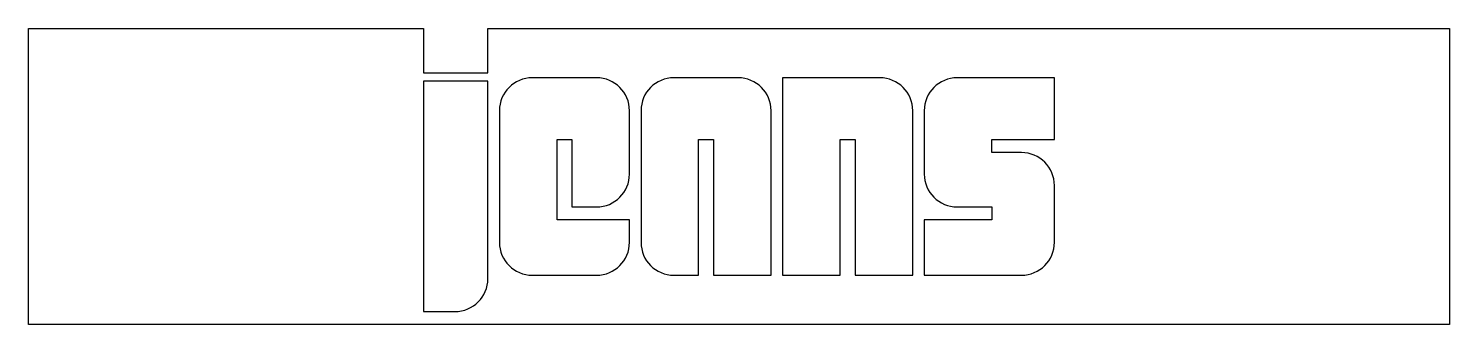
# Model space of a CAD drawing. Header units: millimetres. Extents: x 908 to 1340, y 0 to 90.
import ezdxf

# ---------------------------------------------------------------- set-up
doc = ezdxf.new("R2010")
doc.units = ezdxf.units.MM
doc.layers.get('0').update_dxf_attribs({"color": 253, "lineweight": 70, "true_color": 0x8faf8f})

msp = doc.modelspace()

# ---------------------------------------------------------------- linework, layer by layer
at = {"color": 250, "lineweight": -3, "true_color": 0x262626}
for p, q in [((908.01, 0), (908.01, 90)), ((908.01, 90), (1028.01, 90)), ((1028.01, 90), (1028.01, 76.5)), ((1047.51, 76.5), (1047.51, 90)), ((1047.51, 90), (1339.51, 90)), ((1339.51, 90), (1339.51, 0)), ((1028.01, 76.5), (1047.51, 76.5)), ((1047.51, 73.96), (1028.01, 73.96)), ((1028.01, 73.96), (1028.01, 3.96)), ((1047.51, 13.96), (1047.51, 73.96)), ((1080.51, 75), (1061.01, 75)), ((1123.51, 75), (1104.01, 75)), ((1137.01, 75), (1137.01, 15)), ((1166.51, 75), (1137.01, 75)), ((1219.51, 75), (1190.01, 75)), ((1219.51, 56.25), (1219.51, 75)), ((1051.01, 65), (1051.01, 25)), ((1090.51, 45.75), (1090.51, 65)), ((1094.01, 65), (1094.01, 25)), ((1133.51, 15), (1133.51, 65)), ((1176.51, 15), (1176.51, 65)), ((1180.01, 65), (1180.01, 45.75)), ((1068.51, 31.8), (1068.51, 56.25)), ((1068.51, 56.25), (1073.01, 56.25)), ((1073.01, 56.25), (1073.01, 35.75)), ((1111.51, 15), (1111.51, 56.25)), ((1111.51, 56.25), (1116.01, 56.25)), ((1116.01, 56.25), (1116.01, 15)), ((1154.51, 15), (1154.51, 56.25)), ((1154.51, 56.25), (1159.01, 56.25)), ((1159.01, 56.25), (1159.01, 15)), ((1200.51, 52.25), (1200.51, 56.25)), ((1200.51, 56.25), (1219.51, 56.25)), ((1209.51, 52.25), (1200.51, 52.25)), ((1219.51, 25), (1219.51, 42.25)), ((1073.01, 35.75), (1080.51, 35.75)), ((1190.01, 35.75), (1200.51, 35.75)), ((1200.51, 35.75), (1200.51, 31.8)), ((1090.51, 31.8), (1068.51, 31.8)), ((1090.51, 25), (1090.51, 31.8)), ((1200.51, 31.8), (1180.01, 31.8)), ((1180.01, 31.8), (1180.01, 15)), ((1061.01, 15), (1080.51, 15)), ((1104.01, 15), (1111.51, 15)), ((1116.01, 15), (1133.51, 15)), ((1137.01, 15), (1154.51, 15)), ((1159.01, 15), (1176.51, 15)), ((1180.01, 15), (1209.51, 15)), ((1339.51, 0), (908.01, 0)), ((1028.01, 3.96), (1037.51, 3.96))]:
    msp.add_line(p, q, dxfattribs=at)
for centre, start, end in [((1061.01, 65), 90, 180), ((1080.51, 65), 360, 90), ((1104.01, 65), 90, 180), ((1123.51, 65), 360, 90), ((1166.51, 65), 0, 90), ((1190.01, 65), 90, 180), ((1209.51, 42.25), 360, 90), ((1080.51, 45.75), 270, 0), ((1190.01, 45.75), 180, 270), ((1061.01, 25), 180, 270), ((1080.51, 25), 270, 0), ((1104.01, 25), 180, 270), ((1209.51, 25), 270, 360), ((1037.51, 13.96), 270, 0)]:
    msp.add_arc(centre, 10, start, end, dxfattribs=at)

doc.saveas('drawing.dxf')
